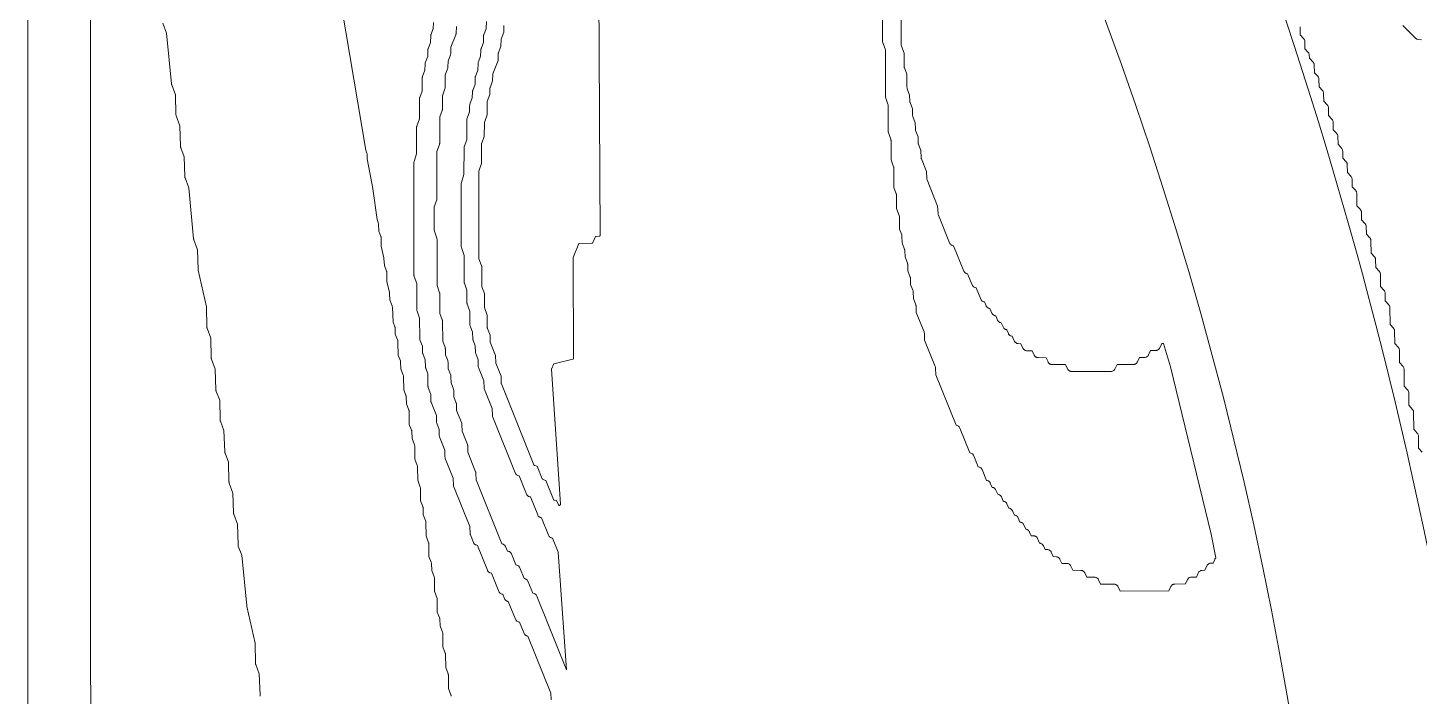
# Model space of a CAD drawing. Header units: inches. Extents: x 36 to 80.3, y 17.3 to 55.9.
# Drawn here: x 36.25 to 44.11, y 36.88 to 40.66 of the extents above; entities that cross this region are included whole.
import ezdxf

# ---------------------------------------------------------------- set-up
doc = ezdxf.new("R2010")
doc.units = ezdxf.units.IN
for name, color, linetype, lineweight in [('01_ORIGINAL_CAD', 7, 'CONTINUOUS', 20), ('02_APPROVED_PDF_OUTLINES', 7, 'CONTINUOUS', 15), ('03_ADDED_AREAS_SAME_COMPOSITION', 7, 'CONTINUOUS', 15)]:
    doc.layers.add(name, color=color, linetype=linetype, lineweight=lineweight)

msp = doc.modelspace()

# ---------------------------------------------------------------- linework, layer by layer
at = {"layer": '01_ORIGINAL_CAD'}
msp.add_line((36.2477, 17.9065), (36.2477, 55.9005), dxfattribs=at)
msp.add_lwpolyline([(44.2832, 37.0838, 0.090917), (40.9305, 45.9685, -0.652582), (40.9305, 49.0108, -0.158741), (45.0035, 48.4251, -0.098355), (47.824, 46.2028), (47.7547, 46.078)], format="xyb", dxfattribs=at)
msp.add_arc((22.064, 33.1953), 21.6191, 354.05829, 36.03187, dxfattribs=at)
at = {"layer": '02_APPROVED_PDF_OUTLINES'}
for points in [[(44.1273, 38.2616), (44.1072, 38.2846), (44.1068, 38.3526), (44.1065, 38.3561), (44.1057, 38.3596), (44.1045, 38.363), (44.1027, 38.3661), (44.1006, 38.3689), (44.0804, 38.392), (44.08, 38.4867), (44.0797, 38.4903), (44.0789, 38.4938), (44.0777, 38.4971), (44.0759, 38.5002), (44.0738, 38.5031), (44.0535, 38.5263), (44.0524, 38.5972), (44.0521, 38.6002), (44.0515, 38.6032), (44.0506, 38.6061), (44.0492, 38.6089), (44.0476, 38.6115), (44.0457, 38.6138), (44.0269, 38.634), (44.0264, 38.7283), (44.0262, 38.7318), (44.0254, 38.7353), (44.0241, 38.7386), (44.0224, 38.7418), (44.0202, 38.7446), (44.0001, 38.7677), (43.9997, 38.8356), (43.9994, 38.8392), (43.9986, 38.8427), (43.9974, 38.846), (43.9956, 38.8491), (43.9935, 38.852), (43.9732, 38.8751), (43.9721, 38.946), (43.9718, 38.9491), (43.9712, 38.9521), (43.9703, 38.955), (43.9689, 38.9577), (43.9673, 38.9603), (43.9654, 38.9627), (43.9466, 38.9828), (43.9461, 39.0771), (43.9459, 39.0807), (43.9451, 39.0842), (43.9438, 39.0875), (43.9421, 39.0906), (43.9399, 39.0935), (43.9196, 39.1167), (43.9186, 39.1609), (43.9183, 39.1639), (43.9177, 39.1669), (43.9167, 39.1697), (43.9154, 39.1725), (43.9138, 39.175), (43.9119, 39.1774), (43.8931, 39.1975), (43.8927, 39.265), (43.8924, 39.2685), (43.8916, 39.272), (43.8904, 39.2754), (43.8886, 39.2785), (43.8865, 39.2813), (43.8661, 39.3046), (43.8651, 39.3487), (43.8649, 39.3517), (43.8643, 39.3547), (43.8633, 39.3576), (43.862, 39.3603), (43.8603, 39.3629), (43.8584, 39.3652), (43.8395, 39.3855), (43.8384, 39.4559), (43.8381, 39.4589), (43.8375, 39.4619), (43.8366, 39.4648), (43.8353, 39.4676), (43.8336, 39.4702), (43.8317, 39.4725), (43.8127, 39.4929), (43.8117, 39.5366), (43.8114, 39.5396), (43.8108, 39.5426), (43.8098, 39.5454), (43.8085, 39.5482), (43.8069, 39.5507), (43.805, 39.553), (43.786, 39.5734), (43.785, 39.6171), (43.7847, 39.6201), (43.7841, 39.6231), (43.7831, 39.6259), (43.7818, 39.6287), (43.7802, 39.6312), (43.7783, 39.6335), (43.7594, 39.6538), (43.7582, 39.7242), (43.758, 39.7273), (43.7574, 39.7303), (43.7564, 39.7332), (43.7551, 39.7359), (43.7535, 39.7385), (43.7515, 39.7409), (43.7327, 39.761), (43.7324, 39.8017), (43.7321, 39.8053), (43.7313, 39.8087), (43.7301, 39.8121), (43.7284, 39.8152), (43.7262, 39.818), (43.7059, 39.8412), (43.7048, 39.8854), (43.7046, 39.8884), (43.704, 39.8914), (43.703, 39.8943), (43.7017, 39.897), (43.7001, 39.8995), (43.6981, 39.9019), (43.6793, 39.922), (43.679, 39.9627), (43.6787, 39.9663), (43.6779, 39.9697), (43.6767, 39.9731), (43.675, 39.9762), (43.6728, 39.979), (43.6525, 40.0022), (43.6514, 40.0464), (43.6512, 40.0494), (43.6506, 40.0524), (43.6496, 40.0553), (43.6483, 40.058), (43.6467, 40.0605), (43.6447, 40.0629), (43.6258, 40.0832), (43.6248, 40.1269), (43.6245, 40.1299), (43.6239, 40.1329), (43.6229, 40.1358), (43.6216, 40.1385), (43.62, 40.141), (43.618, 40.1434), (43.5991, 40.1637), (43.5981, 40.2074), (43.5978, 40.2104), (43.5972, 40.2134), (43.5962, 40.2163), (43.5949, 40.219), (43.5933, 40.2215), (43.5913, 40.2239), (43.5724, 40.2442), (43.5714, 40.2879), (43.5711, 40.2909), (43.5705, 40.2939), (43.5695, 40.2968), (43.5682, 40.2995), (43.5666, 40.3021), (43.5646, 40.3044), (43.5457, 40.3247), (43.5447, 40.3684), (43.5444, 40.3714), (43.5438, 40.3744), (43.5428, 40.3773), (43.5415, 40.38), (43.5399, 40.3826), (43.5379, 40.3849), (43.519, 40.4052), (43.518, 40.4489), (43.5177, 40.4519), (43.5171, 40.4549), (43.5161, 40.4578), (43.5148, 40.4605), (43.5132, 40.4631), (43.5112, 40.4654), (43.4916, 40.4864), (43.4899, 40.5068), (43.4893, 40.5101), (43.4883, 40.5134), (43.4869, 40.5165), (43.4851, 40.5194), (43.4828, 40.522), (43.4658, 40.5395), (43.4655, 40.5799), (43.4652, 40.5834), (43.4644, 40.5869), (43.4631, 40.5902), (43.4614, 40.5933), (43.4593, 40.5962), (43.4389, 40.6194), (43.4379, 40.6636)], [(44.018, 40.6728), (44.0897, 40.6009), (44.0924, 40.5986), (44.0953, 40.5967), (44.0984, 40.5952), (44.1018, 40.5942), (44.1052, 40.5936), (44.1252, 40.5918)]]:
    msp.add_lwpolyline(points, dxfattribs=at)
at = {"layer": '03_ADDED_AREAS_SAME_COMPOSITION'}
for points in [[(36.6039, 30.854), (36.6028, 43.0389)], [(41.184, 40.711), (41.1842, 40.563), (41.1844, 40.5602), (41.1849, 40.5574), (41.1857, 40.5547), (41.1999, 40.5147), (41.2006, 40.441), (41.2008, 40.4381), (41.2013, 40.4352), (41.2022, 40.4324), (41.2157, 40.3967), (41.2164, 40.3233), (41.2166, 40.3204), (41.2172, 40.3175), (41.218, 40.3147), (41.2316, 40.2789), (41.2322, 40.2446), (41.2324, 40.2418), (41.233, 40.239), (41.2338, 40.2362), (41.2474, 40.2004), (41.248, 40.1662), (41.2483, 40.1633), (41.2488, 40.1605), (41.2497, 40.1578), (41.2632, 40.1219), (41.2638, 40.0877), (41.2641, 40.0848), (41.2646, 40.082), (41.2655, 40.0793), (41.279, 40.0435), (41.2796, 40.0092), (41.2799, 40.0064), (41.2804, 40.0036), (41.2813, 40.0008), (41.2949, 39.9648), (41.2963, 39.9266), (41.2965, 39.9237), (41.2971, 39.9209), (41.298, 39.9182), (41.3265, 39.8469), (41.3279, 39.8089), (41.3281, 39.806), (41.3287, 39.8032), (41.3296, 39.8005), (41.3897, 39.6505), (41.3921, 39.6089), (41.3927, 39.6049), (41.3939, 39.601), (41.457, 39.4441), (41.4585, 39.4409), (41.4605, 39.438), (41.4629, 39.4354), (41.4656, 39.4331), (41.4686, 39.4313), (41.4718, 39.4299), (41.4796, 39.4272), (41.5372, 39.2845), (41.5387, 39.2814), (41.5406, 39.2785), (41.5429, 39.2759), (41.5456, 39.2737), (41.5485, 39.2718), (41.5517, 39.2704), (41.555, 39.2694), (41.5591, 39.2685), (41.5845, 39.206), (41.586, 39.2029), (41.5879, 39.2001), (41.5902, 39.1975), (41.5929, 39.1952), (41.5958, 39.1934), (41.599, 39.192), (41.6023, 39.191), (41.6066, 39.1901), (41.6334, 39.1254), (41.6349, 39.1224), (41.6367, 39.1196), (41.639, 39.1171), (41.6415, 39.115), (41.6443, 39.1131), (41.6473, 39.1117), (41.6505, 39.1107), (41.6538, 39.1101), (41.6544, 39.11), (41.6633, 39.0884), (41.6648, 39.0853), (41.6668, 39.0824), (41.6691, 39.0798), (41.6717, 39.0776), (41.6747, 39.0758), (41.6778, 39.0744), (41.6811, 39.0734), (41.6855, 39.0724), (41.6965, 39.0468), (41.698, 39.0438), (41.6999, 39.0411), (41.7021, 39.0386), (41.7047, 39.0365), (41.7074, 39.0347), (41.7104, 39.0333), (41.7136, 39.0323), (41.7168, 39.0317), (41.7178, 39.0316), (41.7281, 39.0076), (41.7296, 39.0046), (41.7314, 39.0019), (41.7337, 38.9994), (41.7362, 38.9973), (41.739, 38.9955), (41.742, 38.9941), (41.7451, 38.9931), (41.7484, 38.9925), (41.7493, 38.9924), (41.7596, 38.9684), (41.7611, 38.9654), (41.763, 38.9627), (41.7652, 38.9602), (41.7677, 38.9581), (41.7705, 38.9563), (41.7735, 38.9549), (41.7766, 38.9539), (41.7799, 38.9534), (41.7805, 38.9533), (41.7894, 38.9316), (41.7909, 38.9285), (41.7929, 38.9256), (41.7952, 38.9231), (41.7978, 38.9209), (41.8007, 38.919), (41.8039, 38.9176), (41.8072, 38.9166), (41.8116, 38.9157), (41.8226, 38.89), (41.824, 38.8872), (41.8257, 38.8847), (41.8277, 38.8823), (41.83, 38.8803), (41.8326, 38.8785), (41.8353, 38.877), (41.8382, 38.8759), (41.8412, 38.8752), (41.8443, 38.8749), (41.8604, 38.874), (41.8718, 38.849), (41.8733, 38.8462), (41.8751, 38.8437), (41.8772, 38.8414), (41.8797, 38.8393), (41.8823, 38.8376), (41.8851, 38.8362), (41.8881, 38.8352), (41.8912, 38.8346), (41.8943, 38.8344), (41.9237, 38.8342), (41.9348, 38.8099), (41.9363, 38.8071), (41.9381, 38.8045), (41.9403, 38.8022), (41.9427, 38.8002), (41.9453, 38.7985), (41.9482, 38.7971), (41.9512, 38.7961), (41.9543, 38.7955), (41.9574, 38.7953), (42.0025, 38.795), (42.0136, 38.7708), (42.0151, 38.768), (42.0169, 38.7654), (42.019, 38.7631), (42.0215, 38.7611), (42.0241, 38.7593), (42.027, 38.758), (42.03, 38.757), (42.0331, 38.7564), (42.0362, 38.7562), (42.1127, 38.756), (42.1238, 38.7317), (42.1253, 38.7289), (42.1271, 38.7264), (42.1293, 38.724), (42.1317, 38.722), (42.1344, 38.7203), (42.1372, 38.7189), (42.1403, 38.7179), (42.1434, 38.7173), (42.1465, 38.7171), (42.3687, 38.7171), (42.3722, 38.7174), (42.3756, 38.7181), (42.3788, 38.7192), (42.3819, 38.7209), (42.3847, 38.7229), (42.3872, 38.7253), (42.3894, 38.728), (42.3911, 38.731), (42.4037, 38.7565), (42.4965, 38.757), (42.4997, 38.7572), (42.5028, 38.7579), (42.5058, 38.7589), (42.5086, 38.7602), (42.5113, 38.7619), (42.5137, 38.764), (42.5158, 38.7663), (42.5176, 38.7689), (42.5191, 38.7717), (42.5302, 38.7961), (42.5596, 38.7964), (42.5627, 38.7966), (42.5658, 38.7972), (42.5688, 38.7983), (42.5716, 38.7996), (42.5743, 38.8013), (42.5767, 38.8034), (42.5788, 38.8057), (42.5806, 38.8083), (42.5821, 38.811), (42.5932, 38.8354), (42.6226, 38.8358), (42.6257, 38.836), (42.6288, 38.8366), (42.6317, 38.8376), (42.6346, 38.839), (42.6372, 38.8407), (42.6396, 38.8427), (42.6417, 38.8451), (42.6435, 38.8476), (42.645, 38.8504), (42.6561, 38.8748), (42.6668, 38.8749), (42.7053, 38.7435), (42.9365, 37.798), (42.9628, 37.6644), (42.9612, 37.6631), (42.9589, 37.6605), (42.957, 37.6577), (42.9555, 37.6546), (42.9472, 37.6343), (42.9342, 37.6341), (42.9311, 37.6339), (42.928, 37.6332), (42.9251, 37.6322), (42.9223, 37.6309), (42.9197, 37.6291), (42.9173, 37.6271), (42.9152, 37.6248), (42.9134, 37.6222), (42.9119, 37.6195), (42.9005, 37.5944), (42.8844, 37.5935), (42.8809, 37.5931), (42.8776, 37.5921), (42.8744, 37.5908), (42.8714, 37.589), (42.8687, 37.5868), (42.8663, 37.5843), (42.8643, 37.5814), (42.8628, 37.5783), (42.8531, 37.5558), (42.8242, 37.5554), (42.8211, 37.5552), (42.818, 37.5546), (42.815, 37.5536), (42.8122, 37.5522), (42.8096, 37.5505), (42.8072, 37.5484), (42.805, 37.5461), (42.8032, 37.5436), (42.8017, 37.5408), (42.7907, 37.5165), (42.7299, 37.516), (42.7267, 37.5158), (42.7236, 37.5152), (42.7206, 37.5142), (42.7178, 37.5128), (42.7152, 37.5111), (42.7127, 37.509), (42.7106, 37.5067), (42.7088, 37.5041), (42.7073, 37.5014), (42.6963, 37.4771), (42.421, 37.4766), (42.4099, 37.5008), (42.4084, 37.5036), (42.4066, 37.5061), (42.4044, 37.5085), (42.402, 37.5105), (42.3994, 37.5122), (42.3965, 37.5136), (42.3935, 37.5146), (42.3904, 37.5152), (42.3872, 37.5154), (42.3108, 37.5156), (42.2997, 37.5398), (42.2982, 37.5426), (42.2964, 37.5452), (42.2942, 37.5475), (42.2918, 37.5495), (42.2892, 37.5512), (42.2863, 37.5526), (42.2833, 37.5536), (42.2802, 37.5542), (42.2771, 37.5544), (42.232, 37.5547), (42.2209, 37.5789), (42.2194, 37.5817), (42.2176, 37.5843), (42.2155, 37.5866), (42.2131, 37.5886), (42.2104, 37.5903), (42.2076, 37.5917), (42.2046, 37.5927), (42.2015, 37.5933), (42.1983, 37.5935), (42.1533, 37.5938), (42.1422, 37.618), (42.1407, 37.6208), (42.1389, 37.6234), (42.1367, 37.6257), (42.1343, 37.6277), (42.1317, 37.6294), (42.1288, 37.6308), (42.1259, 37.6318), (42.1228, 37.6324), (42.1196, 37.6326), (42.0907, 37.6328), (42.0811, 37.6553), (42.0797, 37.6581), (42.078, 37.6607), (42.076, 37.663), (42.0737, 37.6651), (42.0711, 37.6668), (42.0684, 37.6683), (42.0655, 37.6694), (42.0625, 37.6701), (42.0594, 37.6705), (42.0433, 37.6713), (42.0319, 37.6963), (42.0304, 37.6991), (42.0286, 37.7016), (42.0265, 37.7039), (42.0241, 37.706), (42.0215, 37.7077), (42.0186, 37.7091), (42.0157, 37.7101), (42.0126, 37.7107), (42.0095, 37.7109), (41.9965, 37.7111), (41.9883, 37.7312), (41.9867, 37.7343), (41.9848, 37.7372), (41.9825, 37.7398), (41.9798, 37.742), (41.9769, 37.7438), (41.9738, 37.7452), (41.9705, 37.7462), (41.966, 37.7472), (41.955, 37.7728), (41.9537, 37.7756), (41.9519, 37.7782), (41.9499, 37.7805), (41.9476, 37.7826), (41.9451, 37.7844), (41.9423, 37.7858), (41.9394, 37.7869), (41.9364, 37.7876), (41.9334, 37.788), (41.918, 37.7888), (41.9095, 37.8096), (41.908, 37.8127), (41.906, 37.8155), (41.9037, 37.8181), (41.9011, 37.8203), (41.8981, 37.8222), (41.895, 37.8236), (41.8917, 37.8245), (41.8873, 37.8255), (41.8763, 37.8512), (41.8748, 37.8541), (41.8729, 37.8569), (41.8707, 37.8593), (41.8681, 37.8615), (41.8654, 37.8633), (41.8624, 37.8647), (41.8592, 37.8657), (41.856, 37.8662), (41.855, 37.8663), (41.8447, 37.8904), (41.8432, 37.8933), (41.8414, 37.8961), (41.8392, 37.8985), (41.8366, 37.9007), (41.8338, 37.9024), (41.8308, 37.9038), (41.8277, 37.9048), (41.8244, 37.9054), (41.8235, 37.9055), (41.8132, 37.9296), (41.8117, 37.9325), (41.8099, 37.9353), (41.8076, 37.9377), (41.8051, 37.9398), (41.8023, 37.9416), (41.7993, 37.943), (41.7962, 37.944), (41.7929, 37.9446), (41.792, 37.9447), (41.7817, 37.9688), (41.7802, 37.9717), (41.7783, 37.9744), (41.7761, 37.9769), (41.7736, 37.979), (41.7708, 37.9808), (41.7678, 37.9822), (41.7647, 37.9832), (41.7614, 37.9838), (41.7605, 37.9839), (41.7502, 38.008), (41.7487, 38.0109), (41.7468, 38.0136), (41.7446, 38.0161), (41.7421, 38.0182), (41.7393, 38.02), (41.7363, 38.0214), (41.7331, 38.0224), (41.7299, 38.023), (41.729, 38.0231), (41.7187, 38.0472), (41.7172, 38.0501), (41.7153, 38.0528), (41.7131, 38.0553), (41.7106, 38.0574), (41.7078, 38.0592), (41.7048, 38.0606), (41.7016, 38.0616), (41.6984, 38.0622), (41.6975, 38.0623), (41.6872, 38.0863), (41.6857, 38.0893), (41.6838, 38.092), (41.6816, 38.0945), (41.679, 38.0966), (41.6763, 38.0984), (41.6733, 38.0998), (41.6701, 38.1008), (41.6668, 38.1014), (41.6663, 38.1014), (41.6416, 38.1623), (41.6401, 38.1654), (41.6381, 38.1682), (41.6358, 38.1708), (41.6332, 38.1731), (41.6302, 38.1749), (41.6271, 38.1763), (41.6238, 38.1773), (41.6196, 38.1782), (41.5943, 38.2407), (41.5928, 38.2438), (41.5908, 38.2467), (41.5885, 38.2492), (41.5859, 38.2515), (41.5829, 38.2533), (41.5798, 38.2547), (41.5765, 38.2557), (41.5724, 38.2566), (41.5155, 38.3975), (41.5139, 38.4006), (41.512, 38.4035), (41.5097, 38.4061), (41.507, 38.4083), (41.5041, 38.4102), (41.5009, 38.4116), (41.4976, 38.4126), (41.4935, 38.4134), (41.3791, 38.698), (41.3777, 38.7359), (41.3775, 38.7388), (41.3769, 38.7416), (41.376, 38.7443), (41.316, 38.8941), (41.3146, 38.9321), (41.3144, 38.9349), (41.3138, 38.9377), (41.3128, 38.9405), (41.2687, 39.0508), (41.2681, 39.0848), (41.2679, 39.0876), (41.2673, 39.0904), (41.2665, 39.0932), (41.2528, 39.1292), (41.2515, 39.1674), (41.2512, 39.1703), (41.2506, 39.173), (41.2497, 39.1757), (41.2371, 39.2077), (41.2365, 39.2417), (41.2363, 39.2446), (41.2357, 39.2474), (41.2349, 39.2501), (41.2213, 39.2859), (41.2207, 39.3202), (41.2205, 39.323), (41.2199, 39.3258), (41.2191, 39.3286), (41.2055, 39.3644), (41.2049, 39.3986), (41.2047, 39.4015), (41.2041, 39.4043), (41.2033, 39.407), (41.1896, 39.4431), (41.1882, 39.4813), (41.188, 39.4841), (41.1874, 39.4869), (41.1865, 39.4896), (41.1739, 39.5214), (41.1737, 39.5904), (41.1736, 39.5932), (41.1731, 39.5959), (41.1723, 39.5986), (41.1581, 39.6387), (41.1574, 39.7123), (41.1572, 39.7153), (41.1567, 39.7181), (41.1558, 39.7209), (41.1423, 39.7566), (41.142, 39.865), (41.1419, 39.8678), (41.1414, 39.8706), (41.1406, 39.8733), (41.1264, 39.9133), (41.1262, 40.022), (41.126, 40.0248), (41.1255, 40.0276), (41.1247, 40.0303), (41.1106, 40.0702), (41.1103, 40.2182), (41.1101, 40.221), (41.1096, 40.2238), (41.1088, 40.2265), (41.0947, 40.2665), (41.0943, 40.5321), (41.0941, 40.535), (41.0936, 40.5378), (41.0928, 40.5405), (41.0787, 40.5804), (41.078, 41.4565)], [(39.4737, 41.2057), (39.4826, 39.4871), (39.4826, 39.4865), (39.4825, 39.4859), (39.4824, 39.4854), (39.4822, 39.4848), (39.4819, 39.4843), (39.4816, 39.4837), (39.4812, 39.4833), (39.4808, 39.4828), (39.4804, 39.4824), (39.4799, 39.4821), (39.4794, 39.4818), (39.4788, 39.4815), (39.4783, 39.4813), (39.4777, 39.4812), (39.4771, 39.4811), (39.4561, 39.4796), (39.4416, 39.4454), (39.4413, 39.4449), (39.441, 39.4444), (39.4407, 39.444), (39.4403, 39.4436), (39.4399, 39.4432), (39.4394, 39.4428), (39.4389, 39.4425), (39.4384, 39.4423), (39.4379, 39.4421), (39.4373, 39.4419), (39.4367, 39.4418), (39.4362, 39.4418), (39.3617, 39.44), (39.3293, 39.3614), (39.3324, 38.7923), (39.3323, 38.7917), (39.3323, 38.7911), (39.3321, 38.7906), (39.3319, 38.79), (39.3317, 38.7895), (39.3314, 38.789), (39.3311, 38.7885), (39.3307, 38.7881), (39.3303, 38.7877), (39.3298, 38.7874), (39.3294, 38.787), (39.3289, 38.7868), (39.3283, 38.7866), (39.3278, 38.7864), (39.2204, 38.7602), (39.2065, 38.7298), (39.2575, 37.9667), (39.2575, 37.9661), (39.2575, 37.9655), (39.2574, 37.9649), (39.2572, 37.9643), (39.257, 37.9638), (39.2567, 37.9633), (39.2564, 37.9628), (39.256, 37.9623), (39.2556, 37.9619), (39.2551, 37.9615), (39.2546, 37.9611), (39.2541, 37.9609), (39.2535, 37.9606), (39.253, 37.9605), (39.2524, 37.9604), (39.2518, 37.9603), (39.2512, 37.9603), (39.2506, 37.9604), (39.25, 37.9605), (39.2494, 37.9607), (39.2489, 37.9609), (39.2484, 37.9612), (39.2479, 37.9616), (39.2474, 37.9619), (39.247, 37.9624), (39.2466, 37.9628), (39.2463, 37.9634), (39.246, 37.9639), (39.2355, 37.9879), (39.2235, 37.9892), (39.2229, 37.9893), (39.2224, 37.9895), (39.2218, 37.9897), (39.2213, 37.9899), (39.2208, 37.9902), (39.2203, 37.9906), (39.2199, 37.991), (39.2195, 37.9914), (39.2191, 37.9919), (39.2188, 37.9924), (39.2186, 37.993), (39.1749, 38.1016), (39.1591, 38.1072), (39.1586, 38.1074), (39.1581, 38.1076), (39.1576, 38.1079), (39.1572, 38.1083), (39.1568, 38.1087), (39.1564, 38.1091), (39.1561, 38.1096), (39.1558, 38.1101), (39.1555, 38.1106), (39.1264, 38.1823), (39.1125, 38.1854), (39.112, 38.1855), (39.1114, 38.1857), (39.1109, 38.186), (39.1104, 38.1863), (39.1099, 38.1866), (39.1095, 38.187), (39.1091, 38.1875), (39.1088, 38.188), (39.1085, 38.1885), (39.1082, 38.189), (38.9241, 38.6467), (38.924, 38.6472), (38.9238, 38.6477), (38.9237, 38.6482), (38.9237, 38.6488), (38.9222, 38.6901), (38.8925, 38.7644), (38.8924, 38.7649), (38.8922, 38.7654), (38.8922, 38.7659), (38.8921, 38.7664), (38.8906, 38.8077), (38.861, 38.8821), (38.8608, 38.8826), (38.8607, 38.8832), (38.8606, 38.8837), (38.8605, 38.8842), (38.8599, 38.9218), (38.8451, 38.9607), (38.845, 38.9612), (38.8448, 38.9617), (38.8448, 38.9623), (38.8447, 38.9628), (38.8445, 39.0355), (38.8292, 39.0785), (38.8291, 39.0792), (38.8289, 39.0798), (38.8289, 39.0805), (38.8282, 39.1572), (38.8134, 39.1961), (38.8133, 39.1966), (38.8132, 39.1972), (38.8131, 39.1977), (38.8131, 39.1982), (38.8128, 39.3102), (38.7975, 39.3532), (38.7973, 39.3539), (38.7972, 39.3545), (38.7972, 39.3552), (38.7968, 39.8474), (38.7969, 39.8481), (38.797, 39.8488), (38.7972, 39.8494), (38.8124, 39.8925), (38.8124, 40.0045), (38.8125, 40.005), (38.8125, 40.0055), (38.8127, 40.0061), (38.8128, 40.0066), (38.8275, 40.0455), (38.8281, 40.1223), (38.8281, 40.1229), (38.8282, 40.1236), (38.8284, 40.1242), (38.8436, 40.1673), (38.8437, 40.24), (38.8438, 40.2405), (38.8438, 40.2411), (38.844, 40.2416), (38.8441, 40.2421), (38.8588, 40.2811), (38.8594, 40.3186), (38.8595, 40.3193), (38.8596, 40.32), (38.8598, 40.3206), (38.8745, 40.3596), (38.8751, 40.3972), (38.8751, 40.3977), (38.8752, 40.3982), (38.8754, 40.3988), (38.8755, 40.3993), (38.9051, 40.4738), (38.9065, 40.5151), (38.9066, 40.5157), (38.9067, 40.5164), (38.9069, 40.517), (38.9216, 40.556), (38.9222, 40.5935), (38.9222, 40.5942), (38.9224, 40.5948), (38.9226, 40.5955), (38.9373, 40.6345), (38.9379, 40.672)], [(38.6405, 36.8818), (38.6403, 36.8847), (38.6398, 36.8876), (38.6389, 36.8904), (38.6254, 36.9261), (38.6247, 36.9995), (38.6245, 37.0024), (38.6239, 37.0053), (38.6231, 37.0081), (38.6095, 37.0438), (38.6088, 37.1172), (38.6086, 37.1201), (38.6081, 37.123), (38.6072, 37.1258), (38.5937, 37.1615), (38.593, 37.2349), (38.5928, 37.2378), (38.5923, 37.2407), (38.5914, 37.2435), (38.5777, 37.2796), (38.5764, 37.3178), (38.5761, 37.3206), (38.5755, 37.3234), (38.5746, 37.3261), (38.5621, 37.3578), (38.5619, 37.4268), (38.5617, 37.4297), (38.5612, 37.4324), (38.5604, 37.4351), (38.5462, 37.4752), (38.5455, 37.5488), (38.5453, 37.5517), (38.5448, 37.5546), (38.5439, 37.5574), (38.5303, 37.5935), (38.5289, 37.6317), (38.5286, 37.6345), (38.528, 37.6373), (38.5272, 37.64), (38.5146, 37.6717), (38.5144, 37.7408), (38.5142, 37.7436), (38.5137, 37.7463), (38.5129, 37.749), (38.4987, 37.7891), (38.498, 37.8627), (38.4978, 37.8656), (38.4973, 37.8685), (38.4964, 37.8713), (38.4828, 37.9074), (38.4814, 37.9456), (38.4812, 37.9484), (38.4806, 37.9512), (38.4797, 37.9539), (38.4671, 37.9856), (38.4669, 38.0547), (38.4667, 38.0575), (38.4663, 38.0602), (38.4655, 38.0629), (38.4513, 38.103), (38.4506, 38.1766), (38.4504, 38.1795), (38.4498, 38.1824), (38.449, 38.1852), (38.4354, 38.221), (38.4347, 38.2943), (38.4345, 38.2973), (38.434, 38.3001), (38.4331, 38.3029), (38.4195, 38.339), (38.4181, 38.3772), (38.4178, 38.3801), (38.4173, 38.3828), (38.4164, 38.3855), (38.4038, 38.4173), (38.4031, 38.4905), (38.4029, 38.4934), (38.4024, 38.4963), (38.4015, 38.4991), (38.3878, 38.5352), (38.3865, 38.5734), (38.3862, 38.5762), (38.3856, 38.579), (38.3847, 38.5817), (38.3721, 38.6135), (38.3715, 38.6867), (38.3713, 38.6896), (38.3707, 38.6925), (38.3698, 38.6953), (38.3562, 38.7314), (38.3548, 38.7696), (38.3546, 38.7724), (38.354, 38.7752), (38.3531, 38.7779), (38.3409, 38.8087), (38.3398, 38.883), (38.3396, 38.8859), (38.3391, 38.8887), (38.3382, 38.8915), (38.3246, 38.9273), (38.324, 38.9616), (38.3238, 38.9644), (38.3233, 38.9671), (38.3225, 38.9698), (38.3132, 38.9948), (38.3081, 39.0803), (38.3076, 39.0841), (38.3066, 39.0877), (38.2936, 39.1219), (38.2924, 39.1582), (38.2917, 39.163), (38.2772, 39.2246), (38.2765, 39.2754), (38.2763, 39.2782), (38.2758, 39.2811), (38.2749, 39.2838), (38.2629, 39.3159), (38.2607, 39.3549), (38.2601, 39.3589), (38.2456, 39.4243), (38.2449, 39.4716), (38.2447, 39.4744), (38.2442, 39.4772), (38.2433, 39.48), (38.2321, 39.51), (38.229, 39.5515), (38.2286, 39.5548), (38.2277, 39.558), (38.2216, 39.5751), (38.1972, 39.7493), (38.1971, 39.7503), (38.1664, 39.9188), (38.1658, 39.9427), (38.1654, 39.9466), (38.1644, 39.9504), (38.1581, 39.9682), (38.0231, 40.7702)], [(37.0112, 40.6859), (37.0324, 40.629), (37.0597, 40.3423), (37.0602, 40.339), (37.0612, 40.3359), (37.0821, 40.2799), (37.0846, 40.1691), (37.0848, 40.1663), (37.0853, 40.1635), (37.0862, 40.1609), (37.1071, 40.1048), (37.1107, 39.9881), (37.111, 39.9853), (37.1116, 39.9825), (37.1124, 39.9798), (37.1321, 39.9297), (37.1346, 39.8191), (37.1348, 39.8163), (37.1353, 39.8135), (37.1362, 39.8109), (37.1574, 39.754), (37.1847, 39.4673), (37.1852, 39.464), (37.1862, 39.4609), (37.2071, 39.4049), (37.2096, 39.2941), (37.2098, 39.2916), (37.2102, 39.2891), (37.257, 39.0816), (37.2596, 38.9691), (37.2598, 38.9663), (37.2603, 38.9635), (37.2612, 38.9609), (37.2821, 38.9049), (37.2846, 38.7941), (37.2848, 38.7913), (37.2853, 38.7885), (37.2862, 38.7859), (37.3071, 38.7298), (37.3107, 38.6131), (37.311, 38.6103), (37.3116, 38.6075), (37.3124, 38.6048), (37.3321, 38.5547), (37.3346, 38.4441), (37.3348, 38.4412), (37.3354, 38.4383), (37.3363, 38.4356), (37.3561, 38.3844), (37.3607, 38.2629), (37.361, 38.2601), (37.3616, 38.2574), (37.3624, 38.2548), (37.3821, 38.2047), (37.3846, 38.0941), (37.3848, 38.0913), (37.3853, 38.0885), (37.3862, 38.0859), (37.4071, 38.0299), (37.4096, 37.9191), (37.4098, 37.9163), (37.4103, 37.9135), (37.4112, 37.9109), (37.4321, 37.8548), (37.4357, 37.7381), (37.436, 37.7353), (37.4366, 37.7325), (37.4374, 37.7298), (37.4574, 37.6788), (37.4847, 37.3923), (37.4852, 37.3891), (37.532, 37.1816), (37.5346, 37.0691), (37.5348, 37.0662), (37.5354, 37.0633), (37.5363, 37.0606), (37.5561, 37.0094), (37.5607, 36.8879), (37.561, 36.8851), (37.5616, 36.8824)], [(38.5396, 40.6889), (38.5391, 40.6549), (38.5265, 40.6229), (38.5256, 40.6202), (38.525, 40.6175), (38.5248, 40.6146), (38.5235, 40.5764), (38.5099, 40.5403), (38.509, 40.5376), (38.5085, 40.5347), (38.5083, 40.5319), (38.5077, 40.4976), (38.4942, 40.4618), (38.4933, 40.459), (38.4928, 40.4562), (38.4926, 40.4534), (38.492, 40.4191), (38.4785, 40.3832), (38.4776, 40.3804), (38.4771, 40.3775), (38.4769, 40.3746), (38.4763, 40.3012), (38.4628, 40.2655), (38.462, 40.2626), (38.4614, 40.2597), (38.4612, 40.2568), (38.4607, 40.1439), (38.4465, 40.1038), (38.4458, 40.1011), (38.4453, 40.0984), (38.4451, 40.0955), (38.4451, 39.9473), (38.4306, 39.9027), (38.4297, 39.8989), (38.4294, 39.895), (38.43, 39.2627), (38.4302, 39.2599), (38.4307, 39.2571), (38.4315, 39.2544), (38.4456, 39.2145), (38.4459, 39.0665), (38.4461, 39.0637), (38.4466, 39.0609), (38.4473, 39.0582), (38.4615, 39.0182), (38.4623, 38.9053), (38.4625, 38.9024), (38.463, 38.8995), (38.4639, 38.8967), (38.4775, 38.8608), (38.4781, 38.8266), (38.4783, 38.8237), (38.4788, 38.8209), (38.4797, 38.8182), (38.4933, 38.7821), (38.4947, 38.7439), (38.495, 38.7411), (38.4956, 38.7383), (38.4964, 38.7356), (38.509, 38.7039), (38.5092, 38.6349), (38.5094, 38.6321), (38.5099, 38.6293), (38.5107, 38.6266), (38.5249, 38.5864), (38.5255, 38.5519), (38.5258, 38.549), (38.5263, 38.5461), (38.5272, 38.5433), (38.5565, 38.4683), (38.5571, 38.4342), (38.5573, 38.4314), (38.5579, 38.4286), (38.5587, 38.4258), (38.5723, 38.39), (38.5729, 38.3558), (38.5731, 38.3528), (38.5737, 38.3499), (38.5746, 38.3471), (38.604, 38.272), (38.6053, 38.2339), (38.6056, 38.231), (38.6062, 38.2282), (38.6071, 38.2255), (38.6514, 38.1147), (38.6538, 38.0731), (38.6543, 38.0691), (38.6556, 38.0652), (38.746, 37.8404), (38.7473, 37.8024), (38.7476, 37.7996), (38.7482, 37.7968), (38.7491, 37.7941), (38.766, 37.7516), (38.7673, 37.7488), (38.7689, 37.7462), (38.7708, 37.7438), (38.773, 37.7417), (38.7754, 37.7399), (38.7781, 37.7384), (38.7809, 37.7372), (38.7886, 37.7345), (38.8448, 37.5946), (38.8464, 37.5914), (38.8484, 37.5885), (38.8508, 37.5859), (38.8535, 37.5836), (38.8565, 37.5818), (38.8597, 37.5803), (38.8675, 37.5776), (38.9093, 37.4742), (38.9108, 37.471), (38.9127, 37.4682), (38.9151, 37.4656), (38.9177, 37.4634), (38.9206, 37.4615), (38.9238, 37.4601), (38.9271, 37.4591), (38.9316, 37.4581), (38.9425, 37.4325), (38.944, 37.4295), (38.9459, 37.4268), (38.9481, 37.4243), (38.9507, 37.4222), (38.9534, 37.4204), (38.9564, 37.419), (38.9596, 37.418), (38.9629, 37.4174), (38.9634, 37.4174), (39.0039, 37.3173), (39.0054, 37.3142), (39.0073, 37.3114), (39.0096, 37.3088), (39.0123, 37.3065), (39.0152, 37.3047), (39.0184, 37.3033), (39.0217, 37.3023), (39.026, 37.3014), (39.0528, 37.2367), (39.0543, 37.2337), (39.0561, 37.2309), (39.0584, 37.2284), (39.0609, 37.2262), (39.0637, 37.2244), (39.0667, 37.223), (39.0699, 37.222), (39.0732, 37.2214), (39.0738, 37.2213), (39.2033, 36.8992), (39.2047, 36.8613)], [(38.8396, 40.6937), (38.8383, 40.6555), (38.8247, 40.6194), (38.8238, 40.6166), (38.8233, 40.6138), (38.8231, 40.611), (38.8225, 40.5767), (38.809, 40.5408), (38.8081, 40.5381), (38.8076, 40.5353), (38.8074, 40.5324), (38.8068, 40.4984), (38.7943, 40.4664), (38.7934, 40.4637), (38.7928, 40.461), (38.7925, 40.4581), (38.7912, 40.4199), (38.7776, 40.3838), (38.7768, 40.3811), (38.7762, 40.3782), (38.776, 40.3754), (38.7755, 40.3411), (38.7619, 40.3053), (38.7611, 40.3025), (38.7606, 40.2997), (38.7603, 40.2969), (38.7598, 40.2626), (38.7463, 40.2267), (38.7454, 40.224), (38.7449, 40.2212), (38.7447, 40.2183), (38.7441, 40.1841), (38.7306, 40.1482), (38.7297, 40.1454), (38.7292, 40.1425), (38.729, 40.1395), (38.7284, 40.0267), (38.7143, 39.9866), (38.7135, 39.9839), (38.713, 39.9811), (38.7129, 39.9783), (38.7128, 39.83), (38.6983, 39.7855), (38.6974, 39.7817), (38.6971, 39.7777), (38.6974, 39.4245), (38.6977, 39.4206), (38.6986, 39.4167), (38.7132, 39.3723), (38.7134, 39.224), (38.7136, 39.2212), (38.7141, 39.2184), (38.7149, 39.2157), (38.7291, 39.1757), (38.7293, 39.1063), (38.7294, 39.1034), (38.7299, 39.1007), (38.7307, 39.098), (38.7449, 39.0579), (38.7456, 38.9843), (38.7458, 38.9814), (38.7464, 38.9785), (38.7472, 38.9757), (38.7609, 38.9396), (38.7622, 38.9014), (38.7625, 38.8986), (38.7631, 38.8958), (38.764, 38.8931), (38.7766, 38.8612), (38.7772, 38.8271), (38.7774, 38.8243), (38.778, 38.8215), (38.7788, 38.8187), (38.7924, 38.7829), (38.793, 38.7487), (38.7933, 38.7457), (38.7938, 38.7428), (38.7947, 38.74), (38.8242, 38.6646), (38.8265, 38.6229), (38.8271, 38.6189), (38.8283, 38.615), (38.8715, 38.5076), (38.8739, 38.466), (38.8745, 38.462), (38.8757, 38.4581), (39.0019, 38.1444), (39.0034, 38.1412), (39.0054, 38.1383), (39.0078, 38.1356), (39.0105, 38.1334), (39.0135, 38.1315), (39.0168, 38.1301), (39.0245, 38.1274), (39.0663, 38.0239), (39.0678, 38.0208), (39.0698, 38.0179), (39.0721, 38.0154), (39.0747, 38.0131), (39.0777, 38.0113), (39.0808, 38.0099), (39.0841, 38.0089), (39.0883, 38.008), (39.1294, 37.9063), (39.1309, 37.9032), (39.1328, 37.9003), (39.1351, 37.8977), (39.1378, 37.8955), (39.1407, 37.8937), (39.1439, 37.8922), (39.1472, 37.8913), (39.1513, 37.8904), (39.1911, 37.7915), (39.1926, 37.7883), (39.1946, 37.7854), (39.197, 37.7827), (39.1997, 37.7805), (39.2027, 37.7786), (39.206, 37.7772), (39.2136, 37.7745), (39.2454, 37.6955), (39.2919, 37.032), (39.1244, 37.4483), (39.1229, 37.4515), (39.1209, 37.4544), (39.1185, 37.457), (39.1158, 37.4593), (39.1128, 37.4611), (39.1096, 37.4626), (39.1017, 37.4653), (39.0741, 37.5318), (39.0727, 37.5348), (39.0708, 37.5375), (39.0686, 37.54), (39.066, 37.5422), (39.0632, 37.544), (39.0602, 37.5455), (39.057, 37.5465), (39.0537, 37.547), (39.0531, 37.5471), (39.0285, 37.6079), (39.027, 37.6111), (39.025, 37.6139), (39.0227, 37.6165), (39.0201, 37.6187), (39.0171, 37.6206), (39.014, 37.622), (39.0106, 37.623), (39.0065, 37.6239), (38.9812, 37.6864), (38.9797, 37.6895), (38.9777, 37.6923), (38.9754, 37.6949), (38.9728, 37.6972), (38.9698, 37.699), (38.9667, 37.7004), (38.9633, 37.7014), (38.9589, 37.7024), (38.9479, 37.728), (38.9464, 37.731), (38.9446, 37.7337), (38.9423, 37.7362), (38.9398, 37.7383), (38.937, 37.7401), (38.934, 37.7415), (38.9309, 37.7425), (38.9276, 37.7431), (38.9271, 37.7431), (38.7818, 38.1044), (38.7804, 38.1424), (38.7801, 38.1453), (38.7795, 38.1481), (38.7786, 38.1508), (38.7345, 38.2611), (38.7339, 38.2951), (38.7336, 38.298), (38.7331, 38.3009), (38.7322, 38.3037), (38.7028, 38.3789), (38.7015, 38.417), (38.7012, 38.4198), (38.7006, 38.4227), (38.6997, 38.4254), (38.6713, 38.4965), (38.6707, 38.5305), (38.6705, 38.5333), (38.67, 38.5361), (38.6691, 38.5389), (38.6555, 38.5747), (38.6549, 38.6089), (38.6547, 38.6118), (38.6542, 38.6146), (38.6533, 38.6173), (38.6397, 38.6532), (38.6391, 38.6874), (38.6389, 38.6903), (38.6384, 38.6931), (38.6375, 38.6958), (38.6238, 38.7319), (38.6225, 38.7701), (38.6222, 38.7729), (38.6216, 38.7757), (38.6207, 38.7784), (38.6081, 38.8103), (38.6075, 38.8444), (38.6073, 38.8472), (38.6067, 38.85), (38.6059, 38.8528), (38.5924, 38.8884), (38.5916, 39.001), (38.5914, 39.004), (38.5909, 39.0069), (38.59, 39.0097), (38.5765, 39.0454), (38.5763, 39.1538), (38.5761, 39.1566), (38.5756, 39.1594), (38.5748, 39.1621), (38.5607, 39.202), (38.5605, 39.4635), (38.5601, 39.4674), (38.5592, 39.4712), (38.5447, 39.5157), (38.5446, 39.6464), (38.5587, 39.6864), (38.5595, 39.6891), (38.56, 39.6919), (38.5601, 39.6947), (38.5601, 39.9604), (38.5742, 40.0004), (38.575, 40.0031), (38.5755, 40.0059), (38.5756, 40.0087), (38.5757, 40.1564), (38.5891, 40.1921), (38.59, 40.1949), (38.5905, 40.1978), (38.5907, 40.2007), (38.5913, 40.2743), (38.6054, 40.3145), (38.6062, 40.3172), (38.6067, 40.3199), (38.6069, 40.3227), (38.607, 40.3919), (38.6204, 40.4276), (38.6213, 40.4304), (38.6218, 40.4332), (38.622, 40.436), (38.6226, 40.4703), (38.6361, 40.5062), (38.6369, 40.5089), (38.6375, 40.5117), (38.6377, 40.5146), (38.6383, 40.5486), (38.6665, 40.6198), (38.6674, 40.6225), (38.668, 40.6253), (38.6683, 40.6282), (38.6696, 40.6664)]]:
    msp.add_lwpolyline(points, dxfattribs=at)

doc.saveas('drawing.dxf')
